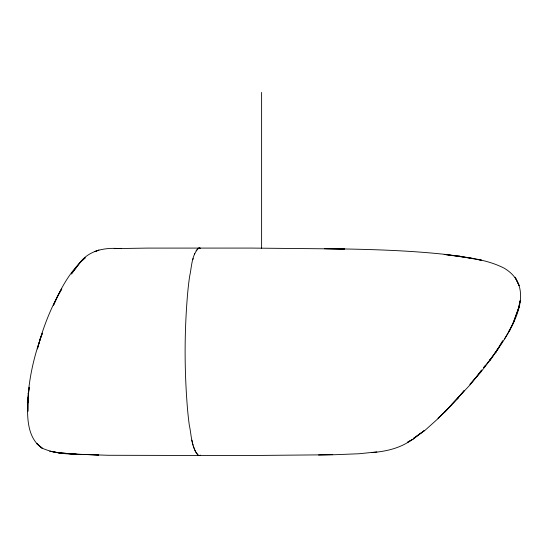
<?xml version="1.0" encoding="UTF-8"?>
<svg xmlns="http://www.w3.org/2000/svg" width="548" height="548" viewBox="0 0 548 548"><rect width="100%" height="100%" fill="white"/><g stroke="black" fill="none" stroke-linecap="round" stroke-linejoin="round"><path stroke-width="0.82" d="M28.201 397.163L27.852 411.404L27.729 400.328L29.277 387.183L28.236 393.964L27.77 402.938L27.729 400.328C27.174 416.706 26.859 437.811 42.128 448.154C59.773 456.025 79.96 453.71 98.777 454.998L73.302 454.114L56.191 452.456L76.836 454.326L73.302 454.114L108.23 455.278L242.963 455.58L334.342 454.737L359.036 453.751L376.832 451.929M28.38 394.69L28.626 391.388L28.236 393.964C30.065 373.236 35.072 352.844 42.326 333.362M196.109 250.806L198.075 248.477A16.954 5.795 -90 0 1 200.63 248.477L200.301 248.292A16.769 5.733 90 0 0 198.397 248.292C191.444 255.628 191.752 267.212 189.581 276.576A137.699 47.06 -90 0 0 187.587 293.94C184.299 332.431 184.327 371.222 187.574 409.712A139.5 47.676 -90 0 0 189.307 425.207C191.574 435.18 191.122 447.476 198.397 455.354A16.769 5.733 90 0 0 199.349 455.594A16.769 5.733 -90 0 0 200.301 455.354L200.623 455.169A16.954 5.795 90 0 1 198.061 455.169L195.78 452.244M192.834 259.649L193.149 258.478M453.155 402.883L470.218 384.703L481.726 370.044L476.102 377.476L469.917 384.415L480.63 372.393L492.351 357.091L497.79 349.028L495.7 352.508L502.797 340.815L497.79 349.028L489.816 360.207C507.243 336.849 540.602 290.18 504.372 268.273C486.857 259.273 466.828 257.416 447.641 254.656C406.739 250.114 365.557 249.21 324.443 248.655L344.555 249.004L251.614 248.08L147.104 248.1L114.176 248.621L121.211 248.367M512.949 323.628L518.977 307.044L512.949 323.628L509.113 331.143L510.462 328.869L504.571 338.842M42.395 333.163L39.867 339.959L37.36 348.939L40.566 338.13L39.867 339.959C45.237 322.231 52.266 304.928 61.712 288.96M194.458 254.43L194.787 253.58M509.113 331.143L514.086 321.231M61.76 288.885L57.382 296.612L53.437 305.366L57.917 295.612L57.382 296.612C64.335 282.227 73.007 268.28 85.228 257.786L80.33 262.163L71.343 273.993L80.44 262.054M489.816 360.207L492.351 357.091L487.446 363.029M485.261 365.667L483.624 367.646L488.268 362.064M437.955 418.282L444.955 411.877L451.422 404.883L438.332 418.371L425.269 430.098L413.377 438.51L424.645 430.372L413.171 439.126L407.794 442.099L413.171 439.126M444.818 412L451.545 405.198L464.218 390.587L457.224 398.937L458.032 398.019L451.442 404.52M80.33 262.163C89.317 250.559 104.312 247.6 118.163 248.497M411.315 440.133C399.78 448.422 385.456 451.552 371.523 452.621M97.763 250.402L94.968 251.566L98.914 249.97M318.504 455.025L332.746 454.648M471.766 258.279L444.188 254.43L462.279 256.608L458.649 256.176L481.534 260.225L477.74 259.471M195.444 451.586L194.451 449.223M194.129 448.305L193.478 446.278M192.834 443.996L193.149 445.168M192.512 442.763L191.889 440.099M261.608 92.407L261.608 248.23M520.189 300.708L518.257 309.606L520.189 300.708M59.876 452.956L49.964 451.264L59.876 452.956M42.128 448.154L36.723 443.538L42.128 448.154M517.415 281.946L515.141 277.206L519.148 285.59L517.415 281.946"/></g></svg>
